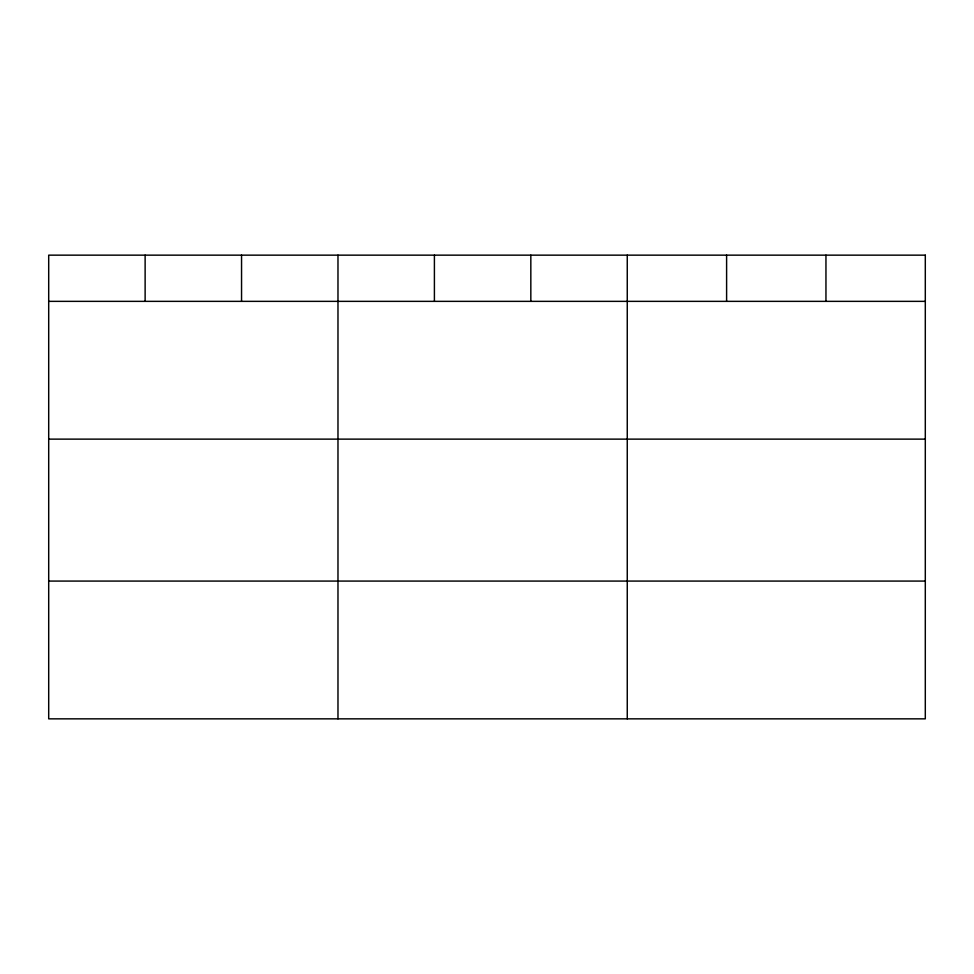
<?xml version="1.0" encoding="UTF-8"?>
<svg xmlns="http://www.w3.org/2000/svg" width="974" height="974" viewBox="0 0 974 974"><rect width="100%" height="100%" fill="white"/><g stroke="black" fill="none" stroke-linecap="round" stroke-linejoin="round"><path stroke-width="1.46" d="M48.7 301.356L925.3 301.356M48.7 439.128L925.3 439.128M48.7 581.076L925.3 581.076M825.952 255.151L825.952 301.356M726.604 255.151L726.604 301.356M627.256 255.151L627.256 718.849M530.83 255.151L530.83 301.356M434.404 255.151L434.404 301.356M337.978 255.151L337.978 718.849M241.552 255.151L241.552 301.356M145.126 255.151L145.126 301.356M925.3 255.151L48.7 255.151L48.7 718.849L925.3 718.849L925.3 255.151"/></g></svg>
